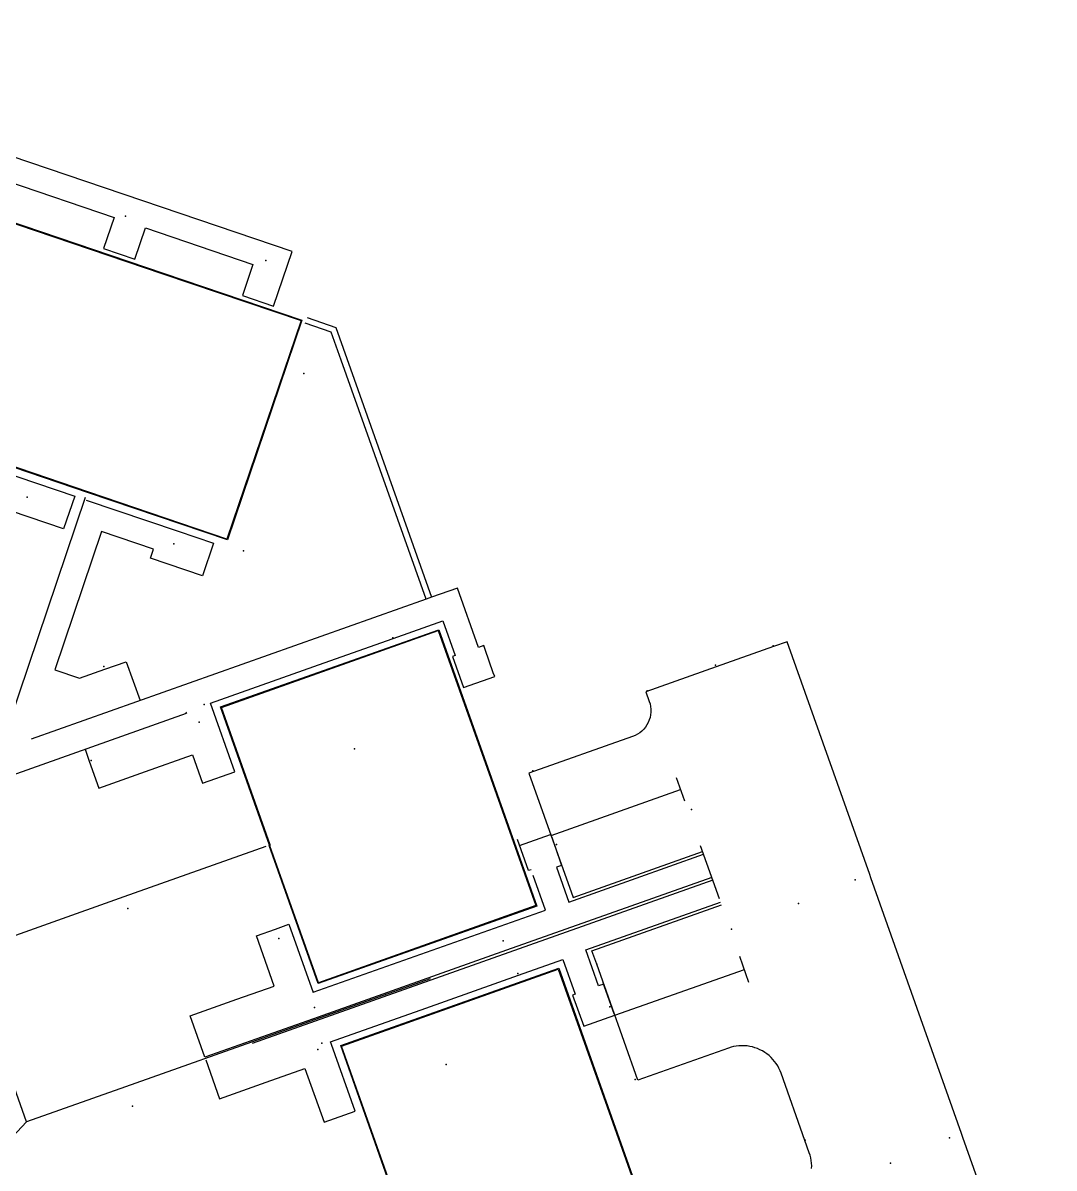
# Model space of a CAD drawing. Extents: x 0 to 368707, y -1 to 358204.
# Drawn here: x 368386.21 to 368423.72, y 357793.12 to 357834.79 of the extents above; entities that cross this region are included whole.
import ezdxf

# ---------------------------------------------------------------- set-up
doc = ezdxf.new("R2010")
doc.units = 0
doc.header["$MEASUREMENT"] = 0
for name, color, linetype in [('3D_LINES', 3, 'Continuous'), ('3D_Points', 1, 'Continuous'), ('PLOTS EXTERNAL LEVEL', 6, 'Continuous'), ('PLOTS FFL', 5, 'Continuous')]:
    doc.layers.add(name, color=color, linetype=linetype)

msp = doc.modelspace()

# ---------------------------------------------------------------- linework, layer by layer
at = {"layer": '3D_LINES'}
for points in [[(368375.963, 357831.045, 53.4), (368376.349, 357832.182, 53.55), (368377.57, 357831.768, 53.55), (368377.185, 357830.631, 53.55), (368378.321, 357830.246, 53.55), (368378.707, 357831.382, 53.55), (368384.475, 357829.426, 53.55), (368384.09, 357828.29, 53.55), (368385.226, 357827.905, 53.55), (368385.612, 357829.041, 53.55), (368389.525, 357827.714, 53.55), (368389.14, 357826.578, 53.55), (368390.276, 357826.192, 53.55), (368390.662, 357827.329, 53.55), (368394.575, 357826.002, 53.55), (368394.19, 357824.865, 53.55), (368395.326, 357824.48, 53.55), (368396.001, 357826.469, 53.55), (368371.466, 357834.788, 53.65), (368370.562, 357834.244, 53.65), (368354.464, 357824.562, 53.6), (368355.466, 357822.896, 53.6), (368359.209, 357816.673, 53.6), (368360.141, 357815.123, 53.6)], [(368396.547, 357824.066, 53.4), (368397.594, 357823.711, 53.4), (368401.074, 357813.894, 53.7), (368400.872, 357813.822, 53.7), (368397.791, 357822.513, 53.4), (368397.426, 357823.541, 53.4), (368396.478, 357823.863, 53.4)], [(368373.576, 357806.905, 53.375), (368377.674, 357811.288, 53.4), (368378.662, 357812.345, 53.4), (368378.698, 357812.383, 53.4), (368379.728, 357811.42, 53.4), (368382.059, 357818.293, 53.4), (368380.745, 357818.738, 53.4), (368380.957, 357819.366, 53.4), (368381.146, 357819.922, 53.4), (368388.09, 357817.568, 53.4), (368387.689, 357816.384, 53.4), (368385.795, 357817.026, 53.4), (368385.907, 357817.357, 53.4), (368384.018, 357817.998, 53.4), (368381.292, 357809.959, 53.4), (368382.444, 357808.881, 53.4), (368384.537, 357809.623, 53.4), (368385.038, 357808.209, 53.45)], [(368380.949, 357808.79, 53.4), (368380.803, 357808.362, 53.4), (368382.086, 357807.163, 53.45), (368385.366, 357808.325, 53.65), (368388.489, 357817.538, 53.4)], [(368388.505, 357817.427, 53.4), (368391.851, 357816.293, 53.4), (368393.14, 357815.855, 53.4), (368392.739, 357814.672, 53.4), (368390.845, 357815.314, 53.4), (368390.957, 357815.645, 53.4), (368389.068, 357816.286, 53.4), (368387.362, 357811.254, 53.6), (368388.27, 357810.946, 53.6), (368389.189, 357811.272, 53.6), (368389.966, 357811.548, 53.6), (368390.467, 357810.134, 53.6)], [(368388.469, 357808.364, 53.65), (368388.622, 357807.933, 53.65), (368388.97, 357806.951, 53.65), (368390.667, 357807.552, 53.65), (368392.371, 357808.156, 53.7), (368392.735, 357807.129, 53.7), (368393.914, 357807.547, 53.7), (368393.031, 357810.035, 53.7), (368397.167, 357811.501, 53.7), (368399.675, 357812.39, 53.7), (368401.486, 357813.032, 53.7), (368401.934, 357811.769, 53.7), (368401.839, 357811.736, 53.7), (368402.24, 357810.605, 53.7), (368403.371, 357811.006, 53.85), (368403.321, 357811.147, 53.85), (368403.021, 357811.995, 53.7), (368402.97, 357812.137, 53.7), (368402.782, 357812.07, 53.7), (368402.017, 357814.228, 53.7), (368401.074, 357813.894, 53.7)], [(368400.872, 357813.822, 53.7), (368386.506, 357808.729, 53.65)], [(368423.723, 357784.878, 53.75), (368420.405, 357794.237, 53.875), (368420.355, 357794.379, 53.875), (368417.057, 357803.681, 53.75), (368417.015, 357803.801, 53.75), (368414.011, 357812.274, 53.625), (368413.516, 357812.098, 53.625), (368411.429, 357811.358, 53.685), (368408.873, 357810.452, 53.625), (368408.996, 357810.103, 53.625), (368409.024, 357810.009, 53.625), (368409.043, 357809.913, 53.625), (368409.053, 357809.815, 53.625), (368409.052, 357809.717, 53.625), (368409.042, 357809.62, 53.625), (368409.023, 357809.523, 53.625), (368408.994, 357809.43, 53.625), (368408.956, 357809.339, 53.625), (368408.91, 357809.253, 53.625), (368408.855, 357809.171, 53.625), (368408.793, 357809.095, 53.625), (368408.723, 357809.026, 53.625), (368408.647, 357808.964, 53.625), (368408.565, 357808.91, 53.625), (368408.479, 357808.864, 53.625), (368408.388, 357808.827, 53.625), (368404.618, 357807.49, 53.85), (368406.222, 357802.966, 53.85), (368410.934, 357804.637, 53.685)], [(368401.026, 357800.01, 53.7), (368389.941, 357796.08, 53.75), (368386.335, 357794.802, 53.8), (368385.687, 357796.66, 53.8), (368383.744, 357802.237, 53.5), (368382.363, 357806.2, 53.45), (368392.153, 357809.67, 53.7)], [(368392.136, 357809.718, 53.7), (368392.153, 357809.67, 53.7)], [(368410.283, 357806.475, 53.685), (368409.982, 357807.323, 53.685)], [(368405.42, 357805.228, 53.85), (368410.132, 357806.899, 53.685)], [(368404.275, 357804.865, 53.85), (368405.406, 357805.266, 53.85), (368405.456, 357805.124, 53.85), (368405.757, 357804.276, 53.85), (368405.807, 357804.135, 53.85), (368405.619, 357804.068, 53.85), (368406.067, 357802.805, 53.85), (368410.968, 357804.542, 53.685)], [(368395.039, 357804.821, 53.7), (368389.877, 357802.991, 53.65), (368384.185, 357800.973, 53.5)], [(368404.695, 357803.979, 53.85), (368404.601, 357803.946, 53.85), (368404.2, 357805.077, 53.85)], [(368411.544, 357802.917, 53.75), (368410.859, 357804.849, 53.685)], [(368411.268, 357803.694, 53.75), (368403.805, 357801.048, 53.7), (368396.943, 357798.616, 53.7), (368392.823, 357797.155, 53.75), (368392.289, 357798.663, 53.75), (368393.985, 357799.265, 53.7), (368395.352, 357799.749, 53.7), (368394.704, 357801.578, 53.7), (368395.393, 357801.822, 53.7), (368395.882, 357801.995, 53.7), (368396.764, 357799.507, 53.7)], [(368411.302, 357803.6, 53.75), (368394.553, 357797.662, 53.75)], [(368396.764, 357799.527, 53.7), (368405.218, 357802.504, 53.7), (368404.771, 357803.767, 53.85)], [(368407.338, 357799.818, 53.8), (368407.149, 357799.751, 53.8), (368406.685, 357801.061, 53.8), (368411.586, 357802.799, 53.75)], [(368414.901, 357793.105, 53.85), (368414.903, 357793.203, 53.85), (368414.898, 357793.302, 53.85), (368414.888, 357793.399, 53.85), (368414.87, 357793.496, 53.85), (368414.847, 357793.591, 53.85), (368414.817, 357793.685, 53.85), (368414.658, 357794.133, 53.85), (368413.791, 357796.578, 53.85), (368413.755, 357796.669, 53.85), (368413.714, 357796.758, 53.85), (368413.666, 357796.844, 53.85), (368413.613, 357796.927, 53.85), (368413.555, 357797.006, 53.85), (368413.492, 357797.081, 53.85), (368413.424, 357797.152, 53.85), (368413.351, 357797.218, 53.85), (368413.274, 357797.279, 53.85), (368413.194, 357797.335, 53.85), (368413.11, 357797.386, 53.85), (368413.023, 357797.431, 53.85), (368412.933, 357797.47, 53.85), (368412.84, 357797.504, 53.85), (368412.746, 357797.531, 53.85), (368412.65, 357797.552, 53.85), (368412.553, 357797.567, 53.85), (368412.455, 357797.575, 53.85), (368412.357, 357797.577, 53.95), (368412.259, 357797.572, 53.95), (368412.162, 357797.561, 53.95), (368412.065, 357797.544, 53.95), (368411.97, 357797.52, 53.95), (368411.876, 357797.491, 53.95), (368408.577, 357796.321, 53.95), (368407.081, 357800.541, 53.8), (368406.907, 357801.034, 53.8), (368411.619, 357802.705, 53.75)], [(368392.857, 357797.061, 53.75), (368393.358, 357795.647, 53.75), (368395.054, 357796.248, 53.75), (368396.468, 357796.75, 53.75), (368397.162, 357794.794, 53.75), (368398.293, 357795.194, 53.75), (368397.432, 357797.621, 53.75), (368397.399, 357797.716, 53.75), (368400.871, 357798.947, 53.9), (368404.24, 357800.142, 53.75), (368405.853, 357800.713, 53.8), (368406.301, 357799.45, 53.9), (368406.207, 357799.417, 53.9), (368406.608, 357798.286, 53.9), (368407.739, 357798.687, 53.9), (368412.455, 357800.348, 53.75)], [(368412.622, 357799.877, 53.75), (368412.287, 357800.819, 53.75)], [(368407.722, 357798.734, 53.9), (368407.672, 357798.875, 53.9), (368407.371, 357799.724, 53.9), (368407.321, 357799.865, 53.8)], [(368379.477, 357790.156, 53.8), (368380.819, 357788.902, 53.8), (368386.335, 357794.802, 53.8)]]:
    msp.add_polyline3d(points, dxfattribs=at)
at = {"layer": '3D_Points'}
for p in [(368389.942, 357827.756, 53.55), (368395.048, 357826.147, 53.55), (368396.425, 357822.028, 53.4), (368386.364, 357817.538, 53.4), (368391.694, 357815.832, 53.4), (368394.236, 357815.585, 53.4), (368399.664, 357812.421, 53.7), (368413.507, 357812.126, 53.625), (368389.155, 357811.37, 53.6), (368411.407, 357811.42, 53.685), (368408.915, 357810.489, 53.625), (368392.801, 357809.993, 53.7), (368392.624, 357809.351, 53.7), (368398.274, 357808.378, 53.85), (368388.69, 357807.957, 53.65), (368404.756, 357807.579, 53.85), (368410.534, 357806.176, 53.685), (368405.625, 357804.897, 53.85), (368416.481, 357803.612, 53.75), (368414.42, 357802.746, 53.8), (368390.025, 357802.572, 53.65), (368395.517, 357801.474, 53.7), (368411.987, 357801.821, 53.75), (368403.683, 357801.392, 53.7), (368404.217, 357800.207, 53.75), (368407.081, 357800.541, 53.8), (368396.819, 357798.964, 53.7), (368407.559, 357798.993, 53.9), (368396.932, 357797.444, 53.75), (368397.076, 357797.673, 53.75), (368401.6, 357796.89, 53.9), (368408.48, 357796.351, 53.95), (368390.19, 357795.378, 53.75), (368414.671, 357794.138, 53.85), (368419.916, 357794.223, 53.875), (368417.768, 357793.302, 53.925)]:
    msp.add_point(p, dxfattribs=at)
at = {"layer": 'PLOTS EXTERNAL LEVEL'}
for points in [[(368393.647, 357815.979, 53.4), (368388.594, 357817.692, 53.4), (368373.385, 357822.872, 53.4), (368376.088, 357830.845, 53.4), (368391.305, 357825.685, 53.55), (368396.357, 357823.972, 53.4), (368393.647, 357815.979, 53.4)], [(368393.399, 357809.9, 53.7), (368393.4, 357809.9, 53.7), (368401.334, 357812.713, 53.7), (368401.334, 357812.713, 53.7), (368401.334, 357812.713, 53.7), (368403.116, 357807.685, 53.85), (368403.116, 357807.685, 53.85), (368404.899, 357802.656, 53.7), (368404.899, 357802.656, 53.7), (368404.899, 357802.656, 53.7), (368396.944, 357799.836, 53.7), (368396.944, 357799.836, 53.7), (368396.943, 357799.836, 53.7), (368395.161, 357804.864, 53.7), (368395.161, 357804.864, 53.7), (368395.161, 357804.864, 53.7), (368395.176, 357804.87, 53.7), (368395.177, 357804.87, 53.7), (368395.177, 357804.87, 53.7), (368395.178, 357804.871, 53.7), (368395.178, 357804.871, 53.7), (368395.179, 357804.871, 53.7), (368395.179, 357804.872, 53.7), (368395.179, 357804.872, 53.7), (368395.18, 357804.873, 53.7), (368395.18, 357804.873, 53.7), (368395.18, 357804.874, 53.7), (368395.18, 357804.875, 53.7), (368395.18, 357804.875, 53.7), (368395.18, 357804.876, 53.7), (368395.18, 357804.876, 53.7), (368395.18, 357804.877, 53.7), (368395.18, 357804.877, 53.7), (368393.399, 357809.9, 53.7), (368393.399, 357809.9, 53.7)], [(368397.767, 357797.581, 53.75), (368397.767, 357797.581, 53.75), (368405.701, 357800.394, 53.8), (368405.701, 357800.394, 53.8), (368405.701, 357800.394, 53.8), (368407.484, 357795.366, 53.95), (368407.484, 357795.366, 53.95), (368409.266, 357790.338, 53.75)], [(368399.547, 357792.559, 53.75), (368397.767, 357797.581, 53.75), (368397.767, 357797.581, 53.75)]]:
    msp.add_polyline3d(points, dxfattribs=at)
at = {"layer": 'PLOTS FFL'}
for points in [[(368393.631, 357816.01, 53.55), (368388.602, 357817.715, 53.55), (368373.417, 357822.888, 53.55), (368376.104, 357830.813, 53.55), (368391.296, 357825.662, 53.55), (368396.325, 357823.957, 53.55), (368393.631, 357816.01, 53.55)], [(368393.431, 357809.885, 53.85), (368401.318, 357812.681, 53.85), (368403.093, 357807.676, 53.85), (368403.093, 357807.676, 53.85), (368404.867, 357802.672, 53.85), (368396.959, 357799.868, 53.85), (368395.192, 357804.85, 53.85), (368395.194, 357804.851, 53.85), (368395.194, 357804.852, 53.85), (368395.196, 357804.853, 53.85), (368395.196, 357804.854, 53.85), (368395.198, 357804.855, 53.85), (368395.198, 357804.856, 53.85), (368395.2, 357804.858, 53.85), (368395.2, 357804.858, 53.85), (368395.202, 357804.86, 53.85), (368395.202, 357804.861, 53.85), (368395.203, 357804.863, 53.85), (368395.203, 357804.864, 53.85), (368395.204, 357804.866, 53.85), (368395.204, 357804.867, 53.85), (368395.205, 357804.869, 53.85), (368395.205, 357804.87, 53.85), (368395.205, 357804.872, 53.85), (368395.205, 357804.873, 53.85), (368395.205, 357804.875, 53.85), (368395.205, 357804.876, 53.85), (368395.205, 357804.878, 53.85), (368395.205, 357804.879, 53.85), (368395.205, 357804.881, 53.85), (368395.205, 357804.882, 53.85), (368395.204, 357804.884, 53.85), (368395.204, 357804.885, 53.85), (368395.204, 357804.886, 53.85), (368393.431, 357809.885, 53.85)], [(368397.798, 357797.566, 53.9), (368405.686, 357800.362, 53.9), (368407.46, 357795.358, 53.9), (368407.46, 357795.358, 53.9), (368409.234, 357790.353, 53.9)], [(368399.571, 357792.567, 53.9), (368397.798, 357797.566, 53.9)]]:
    msp.add_polyline3d(points, dxfattribs=at)

doc.saveas('drawing.dxf')
